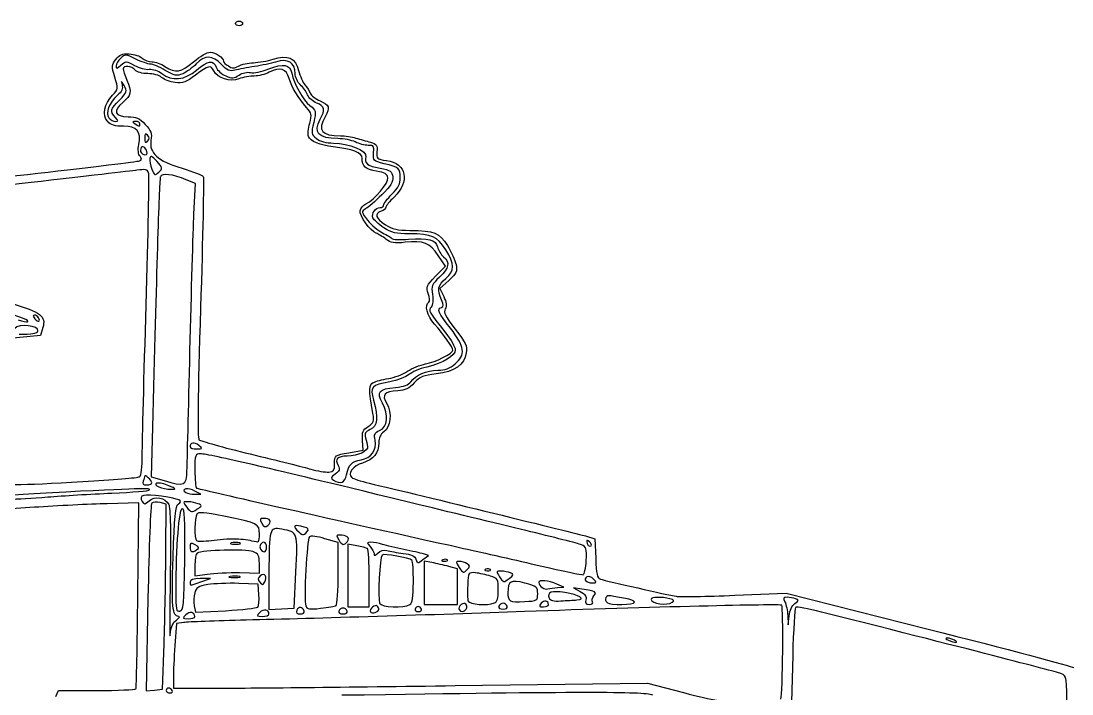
# Model space of a CAD drawing. Extents: x 10 to 184, y 190 to 292.
# Drawn here: x 146.9 to 170.92, y 208.63 to 223.99 of the extents above; entities that cross this region are included whole.
import ezdxf

# ---------------------------------------------------------------- set-up
doc = ezdxf.new("R2010")
doc.units = 0
doc.layers.add('Layer_1', color=7, linetype='CONTINUOUS')

msp = doc.modelspace()

# ---------------------------------------------------------------- linework, layer by layer
at = {"layer": 'Layer_1', "color": 7}
for points in [[(151.8017, 223.940231)], [(149.61808, 221.647341)], [(149.79268, 221.385321)], [(150.00569, 220.791521)], [(146.94908, 217.205311)], [(147.30008, 217.221311)], [(150.96113, 214.303871)], [(150.69307, 213.730651)], [(148.31227, 213.478431)], [(149.89104, 213.451041)], [(150.28045, 213.382951)], [(147.51622, 213.127481)], [(150.94854, 212.973111)], [(152.58953, 212.590361)], [(153.43396, 212.331951)], [(151.89722, 212.075941)], [(150.92204, 211.924191)], [(152.51149, 211.983731)], [(150.64275, 211.697421)], [(157.09728, 211.602551)], [(159.81608, 211.673891)], [(158.08816, 211.392901)], [(152.48227, 211.331601)], [(159.98032, 211.253001)], [(158.70776, 210.918491)], [(154.102, 210.650401)], [(155.78505, 210.670771)], [(157.72055, 210.706311)], [(158.0117, 210.632231)], [(158.95342, 210.669911)], [(159.60582, 210.775471)], [(159.96191, 210.730131)], [(160.9188, 210.725111)], [(161.78323, 210.721171)], [(164.58212, 210.693241)], [(153.37242, 210.519941)], [(154.35398, 210.522941)], [(155.07735, 210.560631)], [(156.04954, 210.568011)], [(150.45208, 210.316831)], [(168.23422, 209.853751)], [(150.35505, 208.707391)]]:
    msp.add_lwpolyline(points, close=True, dxfattribs=at)
for points in [[(149.05291, 221.801801), (149.05322, 221.801771)], [(149.78058, 220.978631), (149.78098, 220.978581)], [(150.8531, 219.586011), (150.886, 220.282311), (150.67826, 220.369111)], [(156.37389, 218.165981), (156.6018, 218.398441), (156.43687, 218.644111)], [(156.67486, 218.069711), (156.47304, 217.884811), (156.56064, 217.701191)], [(147.40052, 216.995821), (147.34892, 216.815101), (146.87541, 216.767801), (146.40189, 216.720501), (146.37209, 216.494861)], [(149.91245, 215.009821), (149.87615, 213.586651), (150.17023, 213.500251)], [(154.39492, 214.138511), (154.72248, 214.195611), (154.70608, 214.419111)], [(154.06779, 213.892501), (154.06737, 213.892421)], [(154.34227, 213.634951), (154.3423, 213.635191)], [(150.87368, 213.187431), (151.01016, 213.188431), (150.87643, 213.262631)], [(147.20652, 212.891421), (146.26087, 212.829421), (146.22287, 212.181651)], [(149.57044, 210.891401), (149.59104, 212.993221), (148.8716, 212.973321)], [(150.21141, 211.886391), (150.21841, 212.963561), (150.07793, 212.998861)], [(151.77491, 212.174531), (151.77446, 212.174041)], [(154.14925, 211.382221), (154.14925, 212.084831), (153.84171, 212.174231)], [(154.36203, 212.113811), (154.36234, 212.113841)], [(159.79883, 212.238231), (160.0172, 212.174331), (160.033, 211.726931)], [(159.89151, 212.104541), (159.89152, 212.104741)], [(154.57189, 212.011791), (154.36759, 212.050091), (154.36759, 211.334301), (154.36759, 210.618521), (154.61326, 210.618521), (154.85892, 210.618521), (154.85896, 211.270431)], [(156.08594, 211.697421), (156.21375, 211.792721), (156.0959, 211.827341)], [(151.8973, 211.400791), (152.34769, 211.390791), (152.34769, 211.606411)], [(156.29203, 211.628321), (156.1146, 211.664421), (156.1146, 211.168751), (156.1146, 210.673071), (156.49675, 210.673071), (156.8789, 210.673071), (156.8789, 211.080481)], [(156.64581, 211.688741), (156.64574, 211.689041)], [(150.87369, 211.568581), (150.87369, 211.324261), (151.1603, 211.367061)], [(151.89731, 211.400361), (151.8973, 211.400791)], [(152.56681, 211.366371), (152.56606, 210.558271), (152.85267, 210.574771), (153.13929, 210.591271), (153.18193, 211.406511)], [(156.8789, 211.080481), (156.8789, 211.487821), (156.67418, 211.540021)], [(157.62848, 211.470311), (157.62842, 211.470611)], [(151.01016, 211.188751), (151.22854, 211.265751), (150.99652, 211.263751)], [(151.01016, 211.188951), (151.01016, 211.188751)], [(152.33755, 210.897691), (152.32035, 211.137131), (151.87509, 211.152931)], [(151.89794, 211.311291), (151.89794, 211.311391)], [(159.16262, 211.059961), (159.30828, 211.063961), (159.14451, 211.138961)], [(159.16262, 211.059471), (159.16262, 211.059961)], [(159.71771, 211.021841), (159.52664, 211.052341), (159.68197, 210.967441)], [(163.21088, 210.881391), (164.38462, 210.928691), (167.6329, 210.108671)], [(149.8024, 210.818311), (149.7641, 208.699201), (149.95029, 208.717001), (150.13649, 208.734801), (150.17051, 209.771961)], [(150.86013, 210.644161), (150.88893, 210.493571), (151.57592, 210.530271)], [(150.87365, 210.397421), (150.87368, 210.397321)], [(152.30855, 210.612671), (152.30905, 210.612611)], [(152.56603, 210.452041), (152.56606, 210.451941)], [(157.06999, 210.563821), (157.06998, 210.564011)], [(164.42195, 210.417821), (164.43095, 210.209511), (164.45235, 210.413411)], [(150.62246, 210.259801), (150.45314, 210.234001), (150.41774, 209.735231)], [(164.53497, 209.503751), (164.50607, 208.438071), (164.64945, 208.383571)], [(150.38234, 208.999181), (150.38234, 208.761891), (151.40595, 208.761031)], [(147.69665, 208.568941), (147.75985, 208.707621), (148.63128, 208.707621)], [(156.8243, 208.819231), (161.21903, 208.878231), (162.03792, 208.661921)]]:
    msp.add_lwpolyline(points, dxfattribs=at)
for points in [[(151.8017, 223.940231), (151.8017, 223.970231), (151.8385, 223.994831), (151.8836, 223.994831)], [(151.8836, 223.885631), (151.8386, 223.885631), (151.8017, 223.910231), (151.8017, 223.940231)], [(151.8836, 223.994831), (151.9286, 223.994831), (151.9655, 223.970231), (151.9655, 223.940231)], [(151.9655, 223.940231), (151.9655, 223.910231), (151.9287, 223.885631), (151.8836, 223.885631)], [(149.045, 222.714221), (148.9686, 222.965821), (148.97, 222.992791), (149.066, 223.120201)], [(149.066, 223.120201), (149.1481, 223.229201), (149.21022, 223.254061), (149.37439, 223.243671)], [(149.17867, 223.145481), (149.12007, 223.092381), (149.07207, 223.012161), (149.07207, 222.967121)], [(149.52346, 223.126681), (149.29524, 223.237161), (149.2808, 223.237951), (149.17867, 223.145481)], [(149.37439, 223.243671), (149.48745, 223.236671), (149.62098, 223.193471), (149.67113, 223.148171)], [(149.85753, 223.011371), (149.80483, 223.011371), (149.65447, 223.063271), (149.52346, 223.126681)], [(149.67113, 223.148171), (149.72133, 223.102771), (149.8218, 223.065471), (149.8945, 223.065271)], [(150.84558, 223.065631), (150.98681, 223.187871), (151.15479, 223.284001), (151.22715, 223.284001)], [(151.48002, 223.005161), (151.27934, 223.219981), (151.10372, 223.223111), (150.90473, 223.015361)], [(150.91343, 222.874721), (151.1744, 223.098101), (151.29437, 223.114991), (151.36173, 222.937821)], [(151.22715, 223.284001), (151.34815, 223.284001), (151.52799, 223.158981), (151.52799, 223.074861)], [(152.2104, 223.043781), (152.3305, 223.047781), (152.53264, 223.084081), (152.65959, 223.124081)], [(152.65959, 223.124081), (152.99888, 223.230981), (153.17241, 223.154281), (153.24516, 222.865321)], [(153.1657, 222.787871), (153.1637, 223.052521), (153.00722, 223.147881), (152.71927, 223.059151)], [(149.07207, 222.967121), (149.07207, 222.900621), (149.09317, 222.904321), (149.18399, 222.986521)], [(149.18399, 222.986521), (149.29306, 223.085221), (149.3009, 223.085121), (149.4912, 222.982521)], [(149.50929, 222.875131), (149.43229, 222.967931), (149.23633, 222.986281), (149.23633, 222.900631)], [(149.23633, 222.900631), (149.23633, 222.869631), (149.27323, 222.756081), (149.31823, 222.648291)], [(149.4912, 222.982521), (149.5986, 222.924721), (149.75205, 222.884221), (149.8322, 222.892621)], [(149.79829, 222.793231), (149.66841, 222.793231), (149.54922, 222.827031), (149.50929, 222.875131)], [(149.8322, 222.892621), (149.9162, 222.901621), (150.0383, 222.860421), (150.12048, 222.795821)], [(150.19658, 222.868861), (150.06284, 222.947261), (149.91026, 223.011371), (149.85753, 223.011371)], [(149.8945, 223.065271), (149.9672, 223.065071), (150.10038, 223.016071), (150.19046, 222.956441)], [(150.12048, 222.795821), (150.34922, 222.615891), (150.64545, 222.645381), (150.91343, 222.874721)], [(150.19046, 222.956441), (150.42892, 222.798521), (150.56272, 222.820821), (150.84558, 223.065631)], [(150.90473, 223.015361), (150.82053, 222.927461), (150.68145, 222.826491), (150.59569, 222.790961)], [(151.30685, 222.855311), (151.23155, 222.995961), (151.18518, 222.985371), (150.89031, 222.760311)], [(151.36173, 222.937821), (151.38853, 222.867421), (151.486, 222.778541), (151.57842, 222.740251)], [(151.78853, 222.872111), (151.66576, 222.841811), (151.61033, 222.866111), (151.48002, 223.005161)], [(151.52799, 223.074861), (151.52799, 223.054161), (151.57769, 223.006261), (151.63843, 222.968321)], [(151.63843, 222.968321), (151.72703, 222.912921), (151.77289, 222.912821), (151.87045, 222.967781)], [(152.23845, 222.956311), (152.07331, 222.930311), (151.87085, 222.892411), (151.78853, 222.872111)], [(151.87045, 222.967781), (151.93735, 223.005381), (152.09029, 223.039581), (152.2104, 223.043781)], [(152.14592, 222.817951), (152.21722, 222.800051), (152.39829, 222.835951), (152.56189, 222.900451)], [(152.71927, 223.059151), (152.61997, 223.028551), (152.4036, 222.982251), (152.23845, 222.956311)], [(152.56189, 222.900451), (152.89979, 223.033641), (153.04526, 223.006631), (153.08738, 222.802951)], [(153.029, 222.684011), (152.963, 222.908601), (152.82104, 222.952121), (152.5729, 222.823801)], [(148.9908, 222.302801), (149.12434, 222.442191), (149.12531, 222.449521), (149.045, 222.714221)], [(149.25733, 222.520831), (149.18533, 222.642661), (149.18023, 222.644361), (149.20923, 222.536731)], [(149.31823, 222.648291), (149.43461, 222.369761), (149.42231, 222.301031), (149.22683, 222.137871)], [(150.11492, 222.706731), (150.06082, 222.755731), (149.92341, 222.793231), (149.79829, 222.793231)], [(150.42157, 222.591901), (150.30549, 222.607501), (150.1675, 222.659101), (150.11492, 222.706731)], [(150.59569, 222.790961), (150.45916, 222.734361), (150.4095, 222.744061), (150.19658, 222.868861)], [(150.89031, 222.760311), (150.66914, 222.591481), (150.60269, 222.567611), (150.42157, 222.591901)], [(151.87991, 222.675101), (151.67331, 222.600401), (151.39673, 222.687401), (151.30685, 222.855311)], [(151.57842, 222.740251), (151.72163, 222.680951), (151.76667, 222.683851), (151.88304, 222.760151)], [(152.23187, 222.738601), (152.13497, 222.738601), (151.97654, 222.710001), (151.87991, 222.675101)], [(151.88304, 222.760151), (151.96314, 222.812651), (152.0718, 222.836551), (152.14592, 222.817951)], [(152.5729, 222.823801), (152.4823, 222.776901), (152.32882, 222.738601), (152.23187, 222.738601)], [(153.42651, 222.021851), (153.23264, 222.235191), (153.09203, 222.469411), (153.029, 222.684011)], [(153.08738, 222.802951), (153.13708, 222.562701), (153.34746, 222.189621), (153.50405, 222.064121)], [(153.28198, 222.542201), (153.21848, 222.599401), (153.16616, 222.709951), (153.1657, 222.787871)], [(153.24516, 222.865321), (153.27656, 222.740581), (153.34156, 222.593371), (153.3895, 222.538201)], [(149.20923, 222.536731), (149.23263, 222.450231), (149.20323, 222.382851), (149.1063, 222.298321)], [(149.15042, 222.190971), (149.32805, 222.374161), (149.33369, 222.391541), (149.25733, 222.520831)], [(153.44629, 222.310431), (153.41939, 222.380731), (153.34548, 222.485001), (153.28198, 222.542201)], [(153.3895, 222.538201), (153.4375, 222.483001), (153.49168, 222.395671), (153.50995, 222.344071)], [(148.88153, 221.699311), (148.75523, 221.838871), (148.80393, 222.107721), (148.9908, 222.302801)], [(149.1063, 222.298321), (148.91362, 222.130781), (148.82072, 221.889361), (148.90832, 221.783801)], [(149.05322, 221.801771), (148.92872, 221.939351), (148.93646, 221.970361), (149.15042, 222.190971)], [(153.6584, 222.121031), (153.5686, 222.154931), (153.47316, 222.240151), (153.44629, 222.310431)], [(153.50995, 222.344071), (153.52825, 222.292471), (153.63023, 222.213891), (153.73662, 222.169431)], [(153.73662, 222.169431), (153.94732, 222.081431), (153.96702, 222.017951), (153.84818, 221.810071)], [(149.22683, 222.137871), (148.99243, 221.942191), (149.04164, 221.810521), (149.34917, 221.810521)], [(153.49791, 221.659191), (153.55141, 221.857931), (153.54481, 221.891691), (153.42651, 222.021851)], [(153.50405, 222.064121), (153.64534, 221.950891), (153.64832, 221.937361), (153.58875, 221.680331)], [(153.7398, 221.755791), (153.85809, 221.962711), (153.8379, 222.053291), (153.6584, 222.121031)], [(149.24159, 221.591601), (149.04954, 221.591601), (148.95282, 221.620501), (148.88153, 221.699311)], [(148.90832, 221.783801), (148.94572, 221.738801), (149.01389, 221.702001), (149.05991, 221.702001)], [(149.05991, 221.702001), (149.13261, 221.702001), (149.13171, 221.715101), (149.05291, 221.801801)], [(149.34917, 221.810521), (149.53258, 221.810521), (149.60519, 221.777821), (149.73832, 221.635311)], [(149.52249, 221.701141), (149.44089, 221.700431), (149.43889, 221.693141), (149.50889, 221.647341)], [(149.61799, 221.647341), (149.61799, 221.677341), (149.57499, 221.701541), (149.52249, 221.701141)], [(153.58875, 221.680331), (153.53085, 221.430321), (153.53475, 221.407611), (153.65305, 221.311831)], [(154.13837, 221.309951), (153.69745, 221.309951), (153.56782, 221.454951), (153.7398, 221.755791)], [(153.84818, 221.810071), (153.67053, 221.499291), (153.76998, 221.375781), (154.19916, 221.374071)], [(149.59165, 221.172271), (149.64875, 221.476581), (149.55275, 221.591601), (149.24159, 221.591601)], [(149.50889, 221.647341), (149.61192, 221.580741), (149.61808, 221.580741), (149.61808, 221.647341)], [(149.79268, 221.385301), (149.74168, 221.436301), (149.72718, 221.421701), (149.72718, 221.319801)], [(149.73832, 221.635311), (149.87579, 221.488141), (149.89701, 221.429391), (149.87087, 221.268271)], [(153.46971, 221.359721), (153.45271, 221.403921), (153.46571, 221.538671), (153.49791, 221.659191)], [(149.72718, 221.319801), (149.72718, 221.217891), (149.74178, 221.203331), (149.79268, 221.254301)], [(149.79268, 221.254301), (149.84368, 221.305301), (149.84368, 221.334401), (149.79268, 221.385321)], [(149.87087, 221.268271), (149.82407, 220.980131), (150.02221, 220.803481), (150.58443, 220.631991)], [(154.03376, 221.123301), (153.73274, 221.156801), (153.51207, 221.249321), (153.46971, 221.359721)], [(153.65305, 221.311831), (153.73715, 221.243731), (153.86654, 221.209751), (154.0415, 221.209751)], [(154.0415, 221.209751), (154.39202, 221.209751), (154.82283, 221.027311), (154.78201, 220.896161)], [(154.54019, 221.232651), (154.45789, 221.275151), (154.27712, 221.309951), (154.13837, 221.309951)], [(154.19916, 221.374071), (154.30212, 221.373661), (154.46181, 221.350871), (154.55402, 221.323371)], [(154.83244, 221.155351), (154.75394, 221.155351), (154.62245, 221.190151), (154.54019, 221.232651)], [(154.55402, 221.323371), (154.64622, 221.295871), (154.79537, 221.251971), (154.88545, 221.225571)], [(154.88545, 221.225571), (155.02714, 221.184171), (155.04705, 221.155071), (155.0331, 221.010031)], [(149.62005, 220.905701), (149.58095, 220.952801), (149.56985, 221.056501), (149.59165, 221.172271)], [(149.64893, 221.107241), (149.62843, 221.074041), (149.62673, 221.022241), (149.64493, 220.992231)], [(149.64493, 220.992231), (149.68433, 220.928531), (149.7818, 220.918731), (149.78058, 220.978631)], [(149.78098, 220.978581), (149.77898, 221.075581), (149.68558, 221.166611), (149.64893, 221.107241)], [(154.69641, 220.860051), (154.69548, 220.987141), (154.47705, 221.073911), (154.03376, 221.123301)], [(154.95798, 220.978521), (154.97338, 221.137161), (154.95998, 221.155351), (154.83244, 221.155351)], [(155.19744, 220.737761), (154.95182, 220.798961), (154.94158, 220.809261), (154.95798, 220.978521)], [(155.0331, 221.010031), (155.0177, 220.850511), (155.0281, 220.840851), (155.25091, 220.811001)], [(143.55733, 220.114981), (145.54285, 220.316431), (149.50195, 220.766701), (149.60965, 220.803311)], [(149.60965, 220.803311), (149.66735, 220.822911), (149.66965, 220.845911), (149.62005, 220.905701)], [(149.84522, 220.855421), (149.83502, 220.805821), (149.85562, 220.695551), (149.89082, 220.610421)], [(150.00569, 220.791521), (149.89043, 220.916651), (149.86023, 220.928681), (149.84522, 220.855421)], [(150.05129, 220.546521), (150.14309, 220.633021), (150.14089, 220.644721), (150.00569, 220.791521)], [(155.02709, 220.566031), (154.77116, 220.609531), (154.69777, 220.674761), (154.69641, 220.860051)], [(154.78201, 220.896161), (154.73581, 220.747841), (154.80841, 220.688681), (155.10454, 220.633131)], [(155.56866, 220.416941), (155.56866, 220.630891), (155.54526, 220.651071), (155.19744, 220.737761)], [(155.25091, 220.811001), (155.71262, 220.749101), (155.80055, 220.324151), (155.42416, 219.973781)], [(149.54926, 220.588181), (149.42199, 220.569881), (148.33588, 220.443861), (147.13567, 220.308241)], [(149.81576, 220.530081), (149.78756, 220.603681), (149.73536, 220.615081), (149.54926, 220.588181)], [(149.76086, 217.507721), (149.81036, 219.119691), (149.83506, 220.479751), (149.81576, 220.530081)], [(149.89082, 220.610421), (149.95102, 220.465001), (149.96072, 220.461141), (150.05129, 220.546521)], [(150.67826, 220.369111), (150.36665, 220.499311), (150.11651, 220.528761), (150.0852, 220.438911)], [(150.58443, 220.631991), (150.83222, 220.556391), (151.04861, 220.472481), (151.0653, 220.445491)], [(155.2849, 220.413681), (155.2726, 220.498781), (155.2119, 220.534641), (155.02709, 220.566031)], [(155.10454, 220.633131), (155.34524, 220.588031), (155.37952, 220.564531), (155.39453, 220.434441)], [(147.13567, 220.308241), (143.67675, 219.917371), (143.04769, 219.839701), (142.91685, 219.787341)], [(150.0852, 220.438911), (150.0609, 220.369211), (150.0011, 218.489991), (149.91245, 215.009821)], [(151.0653, 220.445491), (151.082, 220.418491), (151.0542, 219.067561), (151.0036, 217.443431)], [(154.78318, 219.817351), (154.98461, 219.917771), (155.30206, 220.295091), (155.2849, 220.413681)], [(155.39453, 220.434441), (155.40793, 220.318391), (155.35443, 220.231101), (155.14364, 220.024991)], [(155.37759, 220.039831), (155.52119, 220.183441), (155.56866, 220.277121), (155.56866, 220.416941)], [(155.14364, 220.024991), (154.99629, 219.880921), (154.82934, 219.736041), (154.77264, 219.703051)], [(155.18651, 219.792351), (155.18651, 219.823351), (155.27251, 219.934741), (155.37759, 220.039831)], [(154.65061, 219.663781), (154.66081, 219.716981), (154.72051, 219.786111), (154.78318, 219.817351)], [(155.11131, 219.735951), (155.15271, 219.735951), (155.18651, 219.761351), (155.18651, 219.792351)], [(155.42416, 219.973781), (155.32304, 219.879681), (155.2403, 219.776901), (155.2403, 219.745441)], [(150.7618, 216.460331), (150.7939, 217.796491), (150.835, 219.203051), (150.8531, 219.586011)], [(155.01526, 219.149541), (154.88081, 219.198441), (154.6293, 219.553151), (154.65061, 219.663781)], [(154.77264, 219.703051), (154.67414, 219.645751), (154.67624, 219.634351), (154.82014, 219.445681)], [(154.944, 219.501741), (154.9062, 219.600341), (155.0031, 219.735951), (155.11131, 219.735951)], [(155.13112, 219.653541), (154.96444, 219.600641), (155.00017, 219.484901), (155.22662, 219.344081)], [(155.2403, 219.745441), (155.2403, 219.713941), (155.1912, 219.672641), (155.13112, 219.653541)], [(154.82014, 219.445681), (154.90294, 219.337121), (155.05648, 219.207591), (155.16135, 219.157831)], [(155.18944, 219.276451), (155.07223, 219.354051), (154.96178, 219.455391), (154.944, 219.501741)], [(155.78231, 219.135421), (155.46535, 219.135421), (155.36729, 219.158721), (155.18944, 219.276451)], [(155.22662, 219.344081), (155.38404, 219.246181), (155.51332, 219.216051), (155.78619, 219.213551)], [(155.24021, 219.013061), (155.16591, 219.070161), (155.06463, 219.131581), (155.01526, 219.149541)], [(155.16135, 219.157831), (155.26621, 219.108031), (155.36361, 219.048581), (155.37779, 219.025631)], [(155.75437, 219.012031), (156.20917, 219.048531), (156.37711, 219.005031), (156.41889, 218.838111)], [(156.60636, 218.771061), (156.41126, 219.078741), (156.28305, 219.135421), (155.78231, 219.135421)], [(155.78619, 219.213551), (156.35043, 219.208551), (156.46157, 219.163851), (156.64436, 218.869831)], [(155.67695, 218.941861), (155.43094, 218.915261), (155.3505, 218.928361), (155.24021, 219.013061)], [(155.37779, 219.025631), (155.39199, 219.002731), (155.56143, 218.996631), (155.75437, 219.012031)], [(156.43687, 218.644111), (156.24482, 218.930161), (156.0985, 218.987491), (155.67695, 218.941861)], [(156.41889, 218.838111), (156.43709, 218.765711), (156.49889, 218.664011), (156.5562, 218.612111)], [(156.64436, 218.869831), (156.73296, 218.727281), (156.8215, 218.530541), (156.84108, 218.432631)], [(156.5562, 218.612111), (156.7077, 218.475001), (156.68542, 218.361731), (156.4652, 218.149571)], [(156.60593, 218.117081), (156.81401, 218.292171), (156.81411, 218.443501), (156.60636, 218.771061)], [(156.84108, 218.432631), (156.87238, 218.275911), (156.85248, 218.232481), (156.67486, 218.069711)], [(156.20754, 217.770411), (156.14994, 217.923091), (156.16054, 217.948371), (156.37389, 218.165981)], [(156.4652, 218.149571), (156.28896, 217.979771), (156.27315, 217.940881), (156.30305, 217.750611)], [(156.50973, 217.627381), (156.40574, 217.855611), (156.42763, 217.967071), (156.60593, 218.117081)], [(156.21934, 217.576561), (156.24844, 217.594561), (156.24364, 217.674961), (156.20754, 217.770411)], [(156.30305, 217.750611), (156.32295, 217.623751), (156.31105, 217.509711), (156.27345, 217.464271)], [(156.50973, 217.456481), (156.56343, 217.474381), (156.56343, 217.509481), (156.50973, 217.627381)], [(156.56064, 217.701191), (156.62264, 217.571071), (156.63254, 217.489611), (156.59454, 217.421621)], [(146.94908, 217.205311), (146.84734, 217.249711), (146.5034, 217.366461), (146.18478, 217.464831)], [(146.67011, 217.552441), (147.35629, 217.343871), (147.4742, 217.254011), (147.40052, 216.995821)], [(149.67176, 214.102391), (149.67126, 214.363351), (149.71136, 215.895741), (149.76086, 217.507721)], [(151.0036, 217.443431), (150.9407, 215.427721), (150.9293, 214.472711), (150.9674, 214.434531)], [(156.3506, 217.074721), (156.17714, 217.271051), (156.11422, 217.511591), (156.21934, 217.576561)], [(156.27345, 217.464271), (156.20485, 217.381671), (156.21555, 217.362581), (156.60696, 216.869581)], [(156.71509, 216.979001), (156.42927, 217.347301), (156.39829, 217.419331), (156.50973, 217.456481)], [(156.59454, 217.421621), (156.55184, 217.345321), (156.59854, 217.251131), (156.82253, 216.961011)], [(146.8338, 217.168811), (147.06376, 217.093911), (147.14528, 217.119811), (146.94908, 217.205311)], [(147.20608, 217.279511), (147.16988, 217.279511), (147.17398, 217.248211), (147.21708, 217.196311)], [(147.30008, 217.221311), (147.28028, 217.253311), (147.23798, 217.279511), (147.20608, 217.279511)], [(147.21708, 217.196311), (147.29198, 217.106111), (147.35888, 217.126211), (147.30008, 217.221311)], [(147.28775, 216.917631), (147.33345, 217.036771), (146.82775, 217.091001), (146.76227, 216.973931)], [(146.85924, 216.842531), (147.14802, 216.842531), (147.26694, 216.863331), (147.28775, 216.917631)], [(156.76968, 216.479261), (156.77026, 216.541961), (156.57043, 216.825921), (156.3506, 217.074721)], [(156.60696, 216.869581), (156.72615, 216.719451), (156.82364, 216.547481), (156.8236, 216.487431)], [(156.82009, 216.164961), (157.06883, 216.374261), (157.04579, 216.552891), (156.71509, 216.979001)], [(156.82253, 216.961011), (157.06203, 216.650931), (157.10006, 216.569831), (157.07655, 216.419301)], [(150.693, 213.730691), (150.699, 213.895831), (150.7297, 215.124171), (150.7618, 216.460331)], [(156.14229, 216.163911), (156.37579, 216.205311), (156.76899, 216.402901), (156.76968, 216.479261)], [(156.8236, 216.487431), (156.82349, 216.347361), (156.55748, 216.186491), (156.17117, 216.092901)], [(157.07655, 216.419301), (157.03335, 216.142981), (156.80503, 215.982551), (156.39058, 215.937371)], [(155.73284, 215.997581), (155.83793, 216.067781), (156.02218, 216.142641), (156.14229, 216.163911)], [(156.42429, 216.023291), (156.58942, 216.023511), (156.69835, 216.062491), (156.82009, 216.164961)], [(155.2961, 215.831261), (155.43121, 215.852561), (155.62775, 215.927361), (155.73284, 215.997581)], [(155.76172, 215.920631), (155.70052, 215.865631), (155.50409, 215.792331), (155.32519, 215.757761)], [(156.17117, 216.092901), (156.00716, 216.053201), (155.82291, 215.975651), (155.76172, 215.920631)], [(155.8064, 215.755941), (155.91506, 215.911071), (156.17357, 216.022921), (156.42429, 216.023291)], [(156.39058, 215.937371), (156.09422, 215.905071), (156.0158, 215.873171), (155.88723, 215.732351)], [(154.94376, 215.032111), (154.84496, 215.592811), (154.84566, 215.685131), (154.94976, 215.739661)], [(155.32519, 215.757761), (154.90358, 215.676361), (154.87539, 215.644331), (154.95682, 215.339871)], [(154.94976, 215.739661), (155.00516, 215.768761), (155.16098, 215.809961), (155.2961, 215.831261)], [(155.45814, 215.629011), (155.64387, 215.646911), (155.75952, 215.689011), (155.8064, 215.755941)], [(155.88723, 215.732351), (155.77014, 215.604161), (155.68279, 215.562941), (155.50941, 215.554091)], [(155.16041, 215.270471), (155.02181, 215.525391), (155.07751, 215.592441), (155.45814, 215.629011)], [(155.50941, 215.554091), (155.20169, 215.538391), (155.13779, 215.463891), (155.25774, 215.260841)], [(154.95682, 215.339871), (155.06632, 214.930481), (155.04472, 214.740751), (154.88022, 214.665781)], [(155.09631, 214.645081), (155.28035, 214.728981), (155.30804, 214.998991), (155.16041, 215.270471)], [(155.25774, 215.260841), (155.38276, 215.049211), (155.34904, 214.716701), (155.19194, 214.612411)], [(154.83432, 214.737401), (154.96126, 214.820601), (154.97467, 214.856701), (154.94376, 215.032111)], [(154.70608, 214.419111), (154.69208, 214.609931), (154.71108, 214.656471), (154.83432, 214.737401)], [(154.88022, 214.665781), (154.76725, 214.614281), (154.74538, 214.575781), (154.77453, 214.479591)], [(154.77453, 214.479591), (154.79473, 214.412891), (154.81583, 214.322891), (154.82143, 214.279611)], [(154.99122, 214.420621), (154.96402, 214.556431), (154.98092, 214.592521), (155.09631, 214.645081)], [(155.19194, 214.612411), (155.11504, 214.561311), (155.07654, 214.478321), (155.07654, 214.363521)], [(150.96118, 214.303871), (150.85686, 214.382871), (150.7645, 214.368471), (150.7645, 214.273371)], [(150.7645, 214.273371), (150.7645, 214.245071), (150.832, 214.222771), (150.91463, 214.223771)], [(150.91463, 214.223771), (151.05688, 214.225771), (151.05932, 214.229771), (150.96113, 214.303871)], [(150.9674, 214.434531), (150.9982, 214.403731), (151.52408, 214.257621), (152.13611, 214.109761)], [(154.82143, 214.279611), (154.83533, 214.171561), (154.60036, 214.059821), (154.35712, 214.058851)], [(154.67025, 213.973241), (154.90587, 214.017441), (155.03567, 214.198361), (154.99122, 214.420621)], [(155.07654, 214.363521), (155.07654, 214.124681), (154.95844, 213.979551), (154.70143, 213.902551)], [(149.60886, 213.588501), (149.64976, 213.613701), (149.67226, 213.798481), (149.67176, 214.102391)], [(151.00426, 214.112681), (150.87909, 214.112681), (150.87368, 214.096981), (150.87368, 213.733751)], [(152.19165, 213.865111), (151.6104, 214.001271), (151.07607, 214.112681), (151.00426, 214.112681)], [(152.13611, 214.109761), (152.74814, 213.961901), (153.37173, 213.806191), (153.52186, 213.763751)], [(154.35712, 214.058851), (154.12559, 214.057921), (154.06532, 213.996351), (154.14684, 213.844031)], [(154.06737, 213.892421), (154.06737, 214.080691), (154.06837, 214.081651), (154.39492, 214.138511)], [(155.81434, 212.994521), (153.55454, 213.544461), (153.32535, 213.599541), (152.19165, 213.865111)], [(153.52186, 213.763751), (153.67199, 213.721251), (153.85624, 213.690351), (153.9313, 213.695051)], [(153.9313, 213.695051), (154.04898, 213.702051), (154.06779, 213.729551), (154.06779, 213.892501)], [(154.14684, 213.844031), (154.19344, 213.757031), (154.18114, 213.720721), (154.08114, 213.650291)], [(154.3423, 213.635191), (154.3937, 213.875441), (154.44812, 213.931561), (154.67025, 213.973241)], [(154.70143, 213.902551), (154.48619, 213.838051), (154.35548, 213.659441), (154.45695, 213.568461)], [(148.31228, 213.478441), (148.99032, 213.517241), (149.57378, 213.566841), (149.60886, 213.588501)], [(149.72721, 213.605311), (149.72721, 213.589111), (149.71231, 213.536911), (149.69411, 213.489441)], [(149.80911, 213.566911), (149.76411, 213.604311), (149.72721, 213.621611), (149.72721, 213.605311)], [(149.89101, 213.451041), (149.89101, 213.477341), (149.85411, 213.529541), (149.80911, 213.566911)], [(150.17023, 213.500251), (150.64137, 213.361831), (150.68091, 213.379251), (150.69307, 213.730651)], [(150.87368, 213.733751), (150.87368, 213.525341), (150.89208, 213.343681), (150.91468, 213.330061)], [(154.08114, 213.650291), (153.97672, 213.576791), (153.97049, 213.555691), (154.04004, 213.511411)], [(154.04004, 213.511411), (154.19975, 213.409571), (154.30311, 213.451811), (154.34227, 213.634951)], [(154.45695, 213.568461), (154.48245, 213.545561), (154.663, 213.489161), (154.85817, 213.443061)], [(146.27239, 213.444031), (146.30309, 213.386631), (146.88097, 213.396431), (148.31227, 213.478431)], [(149.83642, 213.287481), (149.83642, 213.331581), (149.81922, 213.331081), (147.92567, 213.240181)], [(148.97658, 213.215081), (149.44949, 213.234781), (149.83642, 213.267281), (149.83642, 213.287481)], [(149.69411, 213.489441), (149.67031, 213.427541), (149.69355, 213.403141), (149.77601, 213.403141)], [(149.77601, 213.403141), (149.83931, 213.403141), (149.89104, 213.424741), (149.89104, 213.451041)], [(150.00744, 213.441401), (149.88553, 213.411601), (150.14073, 213.300391), (150.32775, 213.301751)], [(150.2804, 213.383001), (150.1793, 213.427101), (150.05646, 213.453401), (150.00744, 213.441401)], [(150.32775, 213.301751), (150.45235, 213.302651), (150.44823, 213.309751), (150.28045, 213.382951)], [(150.87643, 213.262631), (150.72886, 213.344331), (150.53205, 213.316431), (150.66438, 213.232531)], [(150.91468, 213.330061), (150.94908, 213.309261), (153.67497, 212.694241), (157.01543, 211.953601)], [(154.85817, 213.443061), (156.02547, 213.167341), (159.61576, 212.291811), (159.79883, 212.238231)], [(146.34247, 213.123481), (146.22981, 213.062181), (146.77802, 213.064081), (147.51622, 213.127481)], [(147.92567, 213.240181), (147.09995, 213.200481), (146.38751, 213.147981), (146.34247, 213.123481)], [(147.51622, 213.127581), (147.84651, 213.155981), (148.50367, 213.195381), (148.97658, 213.215081)], [(150.11305, 213.143581), (149.70908, 213.206081), (149.57977, 213.170481), (149.67162, 213.021841)], [(149.67162, 213.021841), (149.71362, 212.953941), (149.73582, 212.956341), (149.8267, 213.038641)], [(149.8267, 213.038641), (149.95598, 213.155631), (150.19448, 213.112641), (150.27758, 212.957441)], [(150.49199, 212.965791), (150.61342, 213.040891), (150.53299, 213.078591), (150.11305, 213.143581)], [(150.66438, 213.232531), (150.70448, 213.207131), (150.79862, 213.186831), (150.87368, 213.187431)], [(148.8716, 212.973321), (148.47591, 212.962321), (147.72662, 212.925521), (147.20652, 212.891421)], [(149.8891, 212.985761), (149.8625, 212.959161), (149.8235, 211.983821), (149.8024, 210.818311)], [(150.07793, 212.998861), (150.00063, 213.018261), (149.91569, 213.012361), (149.8891, 212.985761)], [(150.27758, 212.957441), (150.31388, 212.889641), (150.32528, 212.299501), (150.30988, 211.284991)], [(150.3758, 211.754651), (150.4058, 212.675441), (150.43, 212.927461), (150.49199, 212.965791)], [(150.58295, 212.856801), (150.50415, 212.856801), (150.43765, 212.001421), (150.43718, 210.982991)], [(150.64275, 211.697421), (150.65485, 212.648051), (150.64375, 212.856801), (150.58295, 212.856801)], [(150.721, 213.017111), (150.59803, 213.021111), (150.59749, 213.018111), (150.6931, 212.891741)], [(150.6931, 212.891741), (150.7847, 212.770301), (150.79839, 212.767661), (150.92064, 212.847741)], [(150.94854, 212.973111), (150.89234, 212.995211), (150.78996, 213.015011), (150.721, 213.017111)], [(151.53206, 212.687481), (151.08238, 212.779181), (150.95347, 212.789161), (150.919, 212.734881)], [(150.92064, 212.847741), (151.04197, 212.927241), (151.04384, 212.935641), (150.94854, 212.973111)], [(158.4348, 212.360711), (157.80425, 212.512011), (156.62504, 212.797231), (155.81434, 212.994521)], [(150.919, 212.734881), (150.8664, 212.651981), (150.859, 212.180361), (150.91, 212.129831)], [(152.34769, 212.280971), (152.34769, 212.516381), (152.33159, 212.524421), (151.53206, 212.687481)], [(152.45173, 212.638761), (152.35963, 212.638761), (152.35263, 212.622261), (152.40413, 212.526041)], [(152.58954, 212.590361), (152.57304, 212.616961), (152.51104, 212.638761), (152.45173, 212.638761)], [(152.54193, 212.477641), (152.58453, 212.513041), (152.60593, 212.563741), (152.58953, 212.590361)], [(152.40413, 212.526041), (152.45213, 212.436341), (152.48023, 212.426441), (152.54193, 212.477641)], [(152.85997, 212.391051), (152.57234, 212.437451), (152.56778, 212.421451), (152.56681, 211.366371)], [(153.18193, 211.406511), (153.22993, 212.324091), (153.22743, 212.331841), (152.85997, 212.391051)], [(153.37241, 212.440351), (153.14908, 212.500151), (153.10577, 212.481851), (153.20748, 212.370451)], [(153.20748, 212.370451), (153.3251, 212.241631), (153.35482, 212.236581), (153.43396, 212.331951)], [(153.43401, 212.331911), (153.48341, 212.391411), (153.47051, 212.414111), (153.37241, 212.440351)], [(159.7068, 212.034521), (159.6377, 212.062621), (159.06534, 212.209411), (158.4348, 212.360711)], [(150.8811, 212.034391), (150.77983, 212.088591), (150.76454, 212.082191), (150.76454, 211.985691)], [(150.91, 212.129831), (150.9297, 212.110131), (151.08327, 212.112131), (151.2512, 212.134831)], [(151.2512, 212.134831), (151.41914, 212.157031), (151.65481, 212.174931), (151.77491, 212.174531)], [(151.70622, 212.075941), (151.65372, 212.062241), (151.69622, 212.050941), (151.80172, 212.050941)], [(151.8973, 212.075941), (151.8447, 212.089641), (151.75877, 212.089641), (151.70622, 212.075941)], [(151.77446, 212.174041), (151.89457, 212.173601), (152.07268, 212.153241), (152.17026, 212.128741)], [(151.80172, 212.050941), (151.90681, 212.050941), (151.9498, 212.062141), (151.89722, 212.075941)], [(152.17026, 212.128741), (152.34586, 212.084641), (152.34769, 212.086241), (152.34769, 212.280971)], [(152.51147, 211.983721), (152.51147, 212.098861), (152.43207, 212.130631), (152.37499, 212.038321)], [(153.49065, 212.219031), (153.43405, 212.161031), (153.359, 210.764891), (153.40585, 210.642701)], [(153.84171, 212.174231), (153.67256, 212.223431), (153.51458, 212.243531), (153.49065, 212.219031)], [(154.17162, 212.256691), (154.10742, 212.256691), (154.10572, 212.237491), (154.16162, 212.147511)], [(154.16162, 212.147511), (154.24222, 212.018451), (154.27789, 212.012461), (154.36203, 212.113811)], [(154.36234, 212.113841), (154.42794, 212.192841), (154.34274, 212.256691), (154.17162, 212.256691)], [(154.89695, 212.092801), (154.79432, 212.092801), (154.79312, 212.086801), (154.87785, 211.993001)], [(155.16473, 212.044101), (155.07763, 212.070901), (154.95717, 212.092801), (154.89695, 212.092801)], [(159.89152, 212.104741), (159.85232, 212.143941), (159.82692, 212.147141), (159.82692, 212.112741)], [(159.82692, 212.112741), (159.82692, 212.039841), (159.89152, 211.975301), (159.92791, 212.011741)], [(159.92791, 212.011741), (159.94341, 212.027241), (159.92705, 212.069041), (159.89151, 212.104541)], [(150.17051, 209.771961), (150.18911, 210.342451), (150.20751, 211.293951), (150.21141, 211.886391)], [(150.76454, 211.985691), (150.76454, 211.865221), (150.80444, 211.849641), (150.92204, 211.924191)], [(150.92659, 211.845611), (150.89749, 211.827611), (150.87369, 211.702961), (150.87369, 211.568581)], [(150.922, 211.924121), (150.9824, 211.962421), (150.9742, 211.984521), (150.8811, 212.034391)], [(152.19756, 211.881011), (152.04723, 211.940111), (151.03377, 211.911811), (150.92659, 211.845611)], [(152.34769, 211.606411), (152.34769, 211.790931), (152.32599, 211.830531), (152.19756, 211.881011)], [(152.37499, 212.038321), (152.33519, 211.973921), (152.38679, 211.874541), (152.46009, 211.874541)], [(152.46009, 211.874541), (152.48839, 211.874541), (152.51149, 211.923641), (152.51149, 211.983731)], [(154.81756, 211.947891), (154.79476, 211.961991), (154.68426, 211.990691), (154.57189, 212.011791)], [(154.85896, 211.270431), (154.85896, 211.628971), (154.84036, 211.933831), (154.81756, 211.947891)], [(154.87785, 211.993001), (154.92755, 211.938101), (154.96825, 211.862631), (154.96825, 211.825321)], [(154.96825, 211.825321), (154.96825, 211.780221), (154.99845, 211.787621), (155.05825, 211.847521)], [(155.05825, 211.847521), (155.11375, 211.903021), (155.19227, 211.924921), (155.26297, 211.904621)], [(155.83583, 211.679501), (155.77753, 211.738301), (155.19155, 211.842831), (155.15045, 211.801731)], [(155.65056, 211.928771), (155.4704, 211.965371), (155.25178, 212.017271), (155.16473, 212.044101)], [(155.26297, 211.904621), (155.32607, 211.886521), (155.49377, 211.856721), (155.63567, 211.838321)], [(155.63567, 211.838321), (155.82079, 211.814421), (155.90277, 211.776321), (155.9259, 211.703421)], [(156.0959, 211.827341), (156.0311, 211.846441), (155.83072, 211.892141), (155.65056, 211.928771)], [(157.01543, 211.953601), (157.46582, 211.853701), (158.25196, 211.674981), (158.76241, 211.556351)], [(159.81599, 211.673891), (159.83079, 211.953281), (159.81999, 211.988391), (159.7068, 212.034521)], [(150.50564, 210.399661), (150.3596, 210.399661), (150.33876, 210.617191), (150.3758, 211.754651)], [(150.53248, 210.519671), (150.61928, 210.536371), (150.62938, 210.643451), (150.64275, 211.697421)], [(155.15045, 211.801731), (155.09975, 211.751031), (155.05365, 210.813611), (155.09635, 210.702371)], [(155.86693, 211.183691), (155.86793, 211.438041), (155.85403, 211.661151), (155.83583, 211.679501)], [(155.9259, 211.703421), (155.9567, 211.606321), (155.9637, 211.606021), (156.08594, 211.697421)], [(156.67418, 211.540021), (156.56158, 211.568721), (156.38961, 211.608521), (156.29203, 211.628321)], [(156.54111, 211.693041), (156.49761, 211.675641), (156.51051, 211.662641), (156.57411, 211.660041)], [(156.64574, 211.689041), (156.62764, 211.707141), (156.58054, 211.709141), (156.54111, 211.693041)], [(156.57411, 211.660041), (156.63161, 211.658041), (156.66391, 211.670541), (156.64581, 211.688741)], [(156.91859, 211.655151), (156.82729, 211.655931), (156.82699, 211.648151), (156.91359, 211.516231)], [(157.09727, 211.602551), (157.05227, 211.631051), (156.97182, 211.654751), (156.91859, 211.655151)], [(157.09228, 211.463631), (157.16918, 211.540531), (157.16978, 211.556831), (157.09728, 211.602551)], [(159.74508, 211.352511), (159.77508, 211.358511), (159.80708, 211.503651), (159.81608, 211.673891)], [(160.033, 211.726931), (160.0459, 211.361091), (160.0658, 211.274271), (160.14219, 211.250691)], [(151.1603, 211.367061), (151.31794, 211.390661), (151.64959, 211.405561), (151.89731, 211.400361)], [(152.48227, 211.331601), (152.45847, 211.370001), (152.42207, 211.367601), (152.36945, 211.323601)], [(154.10205, 210.650431), (154.12805, 210.666531), (154.14925, 210.995781), (154.14925, 211.382221)], [(156.91359, 211.516231), (156.99749, 211.388261), (157.01249, 211.383821), (157.09228, 211.463631)], [(157.2883, 211.394201), (157.1264, 211.410001), (157.12433, 211.406801), (157.10777, 211.116411)], [(157.6295, 211.321701), (157.5319, 211.352801), (157.37838, 211.385401), (157.2883, 211.394201)], [(157.52378, 211.474611), (157.48018, 211.457211), (157.49318, 211.444211), (157.55678, 211.441611)], [(157.62842, 211.470611), (157.61032, 211.488711), (157.56322, 211.490711), (157.52378, 211.474611)], [(157.55678, 211.441611), (157.61428, 211.439611), (157.64658, 211.452111), (157.62848, 211.470311)], [(157.87396, 211.433801), (157.7544, 211.437801), (157.7531, 211.432801), (157.83836, 211.302621)], [(158.08817, 211.392901), (158.03857, 211.413301), (157.94221, 211.431701), (157.87396, 211.433801)], [(158.05256, 211.261721), (158.16214, 211.343721), (158.16672, 211.360521), (158.08816, 211.392901)], [(158.76241, 211.556351), (159.27285, 211.437721), (159.71505, 211.345991), (159.74508, 211.352511)], [(150.30988, 211.284991), (150.29678, 210.422781), (150.29678, 209.833571), (150.30989, 209.975631)], [(150.7645, 211.185951), (150.7645, 211.095351), (150.7433, 211.095051), (151.01016, 211.188951)], [(150.99652, 211.263751), (150.83659, 211.261751), (150.7645, 211.237951), (150.7645, 211.185951)], [(151.16914, 211.125031), (150.9508, 211.088431), (150.90223, 211.058031), (150.87013, 210.938041)], [(151.87509, 211.152931), (151.6302, 211.161931), (151.31252, 211.148931), (151.16914, 211.125031)], [(151.67956, 211.312391), (151.61166, 211.299291), (151.65436, 211.288191), (151.77446, 211.287591)], [(151.89794, 211.311391), (151.84574, 211.325091), (151.74747, 211.325591), (151.67956, 211.312391)], [(151.77446, 211.287591), (151.89457, 211.286981), (151.95013, 211.297691), (151.89794, 211.311291)], [(152.36945, 211.323601), (152.30875, 211.273201), (152.30595, 211.242001), (152.35655, 211.181021)], [(152.35655, 211.181021), (152.41245, 211.113721), (152.42795, 211.114721), (152.46937, 211.189021)], [(152.46937, 211.189021), (152.49577, 211.236221), (152.50157, 211.300351), (152.48227, 211.331601)], [(155.78503, 210.670731), (155.84463, 210.708431), (155.86543, 210.838891), (155.86693, 211.183691)], [(157.10777, 211.116411), (157.09877, 210.954851), (157.10377, 210.789021), (157.11967, 210.747911)], [(157.80693, 211.002301), (157.80693, 211.250911), (157.79693, 211.268261), (157.6295, 211.321701)], [(157.83836, 211.302621), (157.92386, 211.172151), (157.93106, 211.170771), (158.05256, 211.261721)], [(158.41639, 211.159681), (158.09005, 211.246981), (158.02779, 211.212181), (158.02619, 210.941721)], [(158.70776, 210.918491), (158.70776, 211.069691), (158.68616, 211.087551), (158.41639, 211.159681)], [(159.14451, 211.138961), (158.96226, 211.222361), (158.73506, 211.242521), (158.73506, 211.175161)], [(158.73506, 211.175161), (158.73506, 211.093261), (158.86825, 210.998001), (158.94271, 211.026571)], [(159.83127, 211.303871), (159.74237, 211.248971), (159.81487, 211.164701), (159.95102, 211.164701)], [(159.98034, 211.253071), (159.93174, 211.301671), (159.86466, 211.324571), (159.83127, 211.303871)], [(159.95102, 211.164701), (160.05944, 211.164701), (160.06174, 211.171701), (159.98032, 211.253001)], [(160.14219, 211.250691), (160.29149, 211.204591), (161.69332, 210.888051), (161.87335, 210.859791)], [(149.52624, 208.748621), (149.53914, 208.771121), (149.55904, 209.735391), (149.57044, 210.891401)], [(150.43718, 210.982991), (150.43696, 210.553571), (150.44738, 210.503301), (150.53248, 210.519671)], [(150.87013, 210.938041), (150.84903, 210.859241), (150.84473, 210.726991), (150.86013, 210.644161)], [(152.30905, 210.612611), (152.33415, 210.637711), (152.34695, 210.766001), (152.33755, 210.897691)], [(157.72063, 210.706271), (157.78283, 210.730171), (157.80693, 210.812941), (157.80693, 211.002301)], [(158.02619, 210.941721), (158.02519, 210.742281), (158.06469, 210.721111), (158.40533, 210.739171)], [(158.40533, 210.739171), (158.7012, 210.754871), (158.70776, 210.758771), (158.70776, 210.918491)], [(159.33099, 210.943241), (159.02364, 210.992941), (158.91705, 210.956041), (158.96996, 210.818171)], [(158.94271, 211.026571), (158.98351, 211.042271), (159.0825, 211.057071), (159.16262, 211.059471)], [(159.60582, 210.775451), (159.82754, 210.787151), (159.65872, 210.890211), (159.33099, 210.943241)], [(159.68197, 210.967441), (159.79251, 210.907041), (159.8294, 210.852371), (159.80991, 210.777851)], [(159.99212, 210.866011), (160.06612, 210.955111), (160.03902, 210.970481), (159.71771, 211.021841)], [(159.96192, 210.730171), (159.94252, 210.761471), (159.95592, 210.822671), (159.99212, 210.866011)], [(160.38649, 210.868271), (160.26783, 210.892571), (160.21463, 210.794871), (160.30009, 210.709411)], [(160.71405, 210.810171), (160.60145, 210.828271), (160.45405, 210.854471), (160.38649, 210.868271)], [(161.87335, 210.859791), (161.96345, 210.845691), (162.56532, 210.855791), (163.21088, 210.881391)], [(153.37244, 210.519941), (153.33874, 210.621031), (153.23808, 210.632491), (153.20232, 210.539341)], [(153.40585, 210.642701), (153.43625, 210.563401), (153.48845, 210.554701), (153.74827, 210.585201)], [(153.74827, 210.585201), (153.91686, 210.605001), (154.07604, 210.634301), (154.102, 210.650401)], [(155.04143, 210.636241), (154.99323, 210.684441), (154.85249, 210.564041), (154.88863, 210.505531)], [(155.07733, 210.560641), (155.07733, 210.582441), (155.06113, 210.616441), (155.04143, 210.636241)], [(155.09635, 210.702371), (155.13295, 210.606971), (155.64692, 210.583371), (155.78505, 210.670771)], [(155.97814, 210.626711), (155.94964, 210.626711), (155.91744, 210.600311), (155.90674, 210.568011)], [(156.04954, 210.568011), (156.03874, 210.600311), (156.00664, 210.626711), (155.97814, 210.626711)], [(156.95653, 210.669661), (156.91453, 210.634761), (156.89353, 210.584461), (156.91003, 210.557821)], [(157.06998, 210.564011), (157.12878, 210.659111), (157.04168, 210.740281), (156.95653, 210.669661)], [(157.11967, 210.747911), (157.14937, 210.670511), (157.55422, 210.642471), (157.72055, 210.706311)], [(157.8207, 210.632231), (157.8072, 210.591631), (157.8459, 210.564031), (157.9162, 210.564031)], [(157.9162, 210.700431), (157.8762, 210.700431), (157.8332, 210.669731), (157.8207, 210.632231)], [(158.0117, 210.632231), (157.9992, 210.669731), (157.9562, 210.700431), (157.9162, 210.700431)], [(157.9162, 210.564031), (157.9866, 210.564031), (158.02526, 210.591631), (158.0117, 210.632231)], [(164.28514, 210.654661), (164.25374, 210.686061), (161.23755, 210.611461), (158.40749, 210.509121)], [(158.78915, 210.699811), (158.73305, 210.632211), (158.74115, 210.618511), (158.83755, 210.618511)], [(158.95343, 210.669911), (158.95343, 210.764511), (158.85733, 210.781991), (158.78915, 210.699811)], [(158.83755, 210.618511), (158.90125, 210.618511), (158.95342, 210.641611), (158.95342, 210.669911)], [(158.96996, 210.818171), (158.99216, 210.760371), (159.06816, 210.741771), (159.23652, 210.752871)], [(159.23652, 210.752871), (159.36607, 210.760871), (159.53225, 210.771571), (159.60582, 210.775471)], [(159.80991, 210.777851), (159.78981, 210.700851), (159.81091, 210.673131), (159.88981, 210.673131)], [(159.88981, 210.673131), (159.95041, 210.673131), (159.98181, 210.697931), (159.96191, 210.730131)], [(160.30009, 210.709411), (160.35699, 210.652511), (160.9188, 210.666711), (160.9188, 210.725111)], [(160.91877, 210.725171), (160.91877, 210.753871), (160.82667, 210.792071), (160.71405, 210.810171)], [(161.72863, 210.801471), (161.53855, 210.852371), (161.30093, 210.844071), (161.30093, 210.786471)], [(161.30093, 210.786471), (161.30093, 210.692071), (161.66049, 210.643341), (161.78323, 210.721171)], [(161.78323, 210.721171), (161.83763, 210.755671), (161.82383, 210.775971), (161.72863, 210.801471)], [(164.26754, 208.513281), (164.30844, 208.619871), (164.32484, 210.614961), (164.28514, 210.654661)], [(164.40635, 210.837331), (164.31785, 210.837331), (164.30935, 210.819431), (164.35625, 210.731731)], [(164.35625, 210.731731), (164.38735, 210.673631), (164.41685, 210.532391), (164.42195, 210.417821)], [(164.60181, 210.803231), (164.55291, 210.821931), (164.46501, 210.837331), (164.40635, 210.837331)], [(164.45235, 210.413411), (164.46525, 210.536871), (164.51645, 210.647271), (164.58212, 210.693241)], [(164.58221, 210.693221), (164.67781, 210.760121), (164.68011, 210.773221), (164.60181, 210.803231)], [(165.19265, 210.499791), (164.886, 210.577291), (164.61907, 210.624671), (164.59947, 210.605071)], [(150.45204, 210.316761), (150.51714, 210.362361), (150.54124, 210.399661), (150.50564, 210.399661)], [(150.66567, 210.434321), (150.58427, 210.352921), (150.58897, 210.346021), (150.72547, 210.346021)], [(150.87368, 210.397321), (150.87368, 210.499181), (150.75216, 210.520781), (150.66567, 210.434321)], [(150.72547, 210.346021), (150.80697, 210.346021), (150.87365, 210.369121), (150.87365, 210.397421)], [(151.57592, 210.530271), (151.95376, 210.550471), (152.28344, 210.587571), (152.30855, 210.612671)], [(158.40749, 210.509121), (156.39436, 210.436321), (153.58442, 210.350491), (152.04742, 210.314801)], [(152.35805, 210.488941), (152.27665, 210.407541), (152.28135, 210.400641), (152.41785, 210.400641)], [(152.56606, 210.451941), (152.56606, 210.553811), (152.44454, 210.575411), (152.35805, 210.488941)], [(152.41785, 210.400641), (152.49935, 210.400641), (152.56603, 210.423741), (152.56603, 210.452041)], [(153.20232, 210.539341), (153.17972, 210.480341), (153.20332, 210.455141), (153.28202, 210.455141)], [(153.28202, 210.455141), (153.34422, 210.455141), (153.38443, 210.483941), (153.37242, 210.519941)], [(154.16298, 210.522941), (154.14948, 210.482341), (154.18818, 210.454741), (154.25848, 210.454741)], [(154.25848, 210.591141), (154.21848, 210.591141), (154.17548, 210.560441), (154.16298, 210.522941)], [(154.35398, 210.522941), (154.34148, 210.560441), (154.29848, 210.591141), (154.25848, 210.591141)], [(154.25848, 210.454741), (154.32888, 210.454741), (154.36755, 210.482341), (154.35398, 210.522941)], [(154.88863, 210.505531), (154.92063, 210.453631), (155.07735, 210.499531), (155.07735, 210.560631)], [(155.90674, 210.568011), (155.89594, 210.535711), (155.92814, 210.509311), (155.97814, 210.509311)], [(155.97814, 210.509311), (156.02814, 210.509311), (156.06034, 210.535711), (156.04954, 210.568011)], [(156.91003, 210.557821), (156.94983, 210.493421), (157.02821, 210.496421), (157.06999, 210.563821)], [(164.59947, 210.605071), (164.57987, 210.585471), (164.55087, 210.089881), (164.53497, 209.503751)], [(170.67721, 209.089101), (170.57532, 209.131801), (168.87577, 209.568961), (165.19265, 210.499791)], [(150.30989, 209.975631), (150.32699, 210.161151), (150.36709, 210.257271), (150.45208, 210.316831)], [(152.04742, 210.314801), (151.35682, 210.298801), (150.71559, 210.274001), (150.62246, 210.259801)], [(167.6329, 210.108671), (169.41945, 209.657651), (170.91542, 209.262521), (170.95728, 209.230601)], [(168.07044, 209.903651), (168.01644, 209.901651), (168.02574, 209.884651), (168.09774, 209.853751)], [(168.23422, 209.853751), (168.18922, 209.882851), (168.11548, 209.905351), (168.07044, 209.903651)], [(150.41774, 209.735231), (150.39824, 209.460901), (150.38234, 209.129681), (150.38234, 208.999181)], [(168.09774, 209.853751), (168.24782, 209.789251), (168.33402, 209.789251), (168.23422, 209.853751)], [(170.80005, 208.222001), (170.80005, 209.016151), (170.79705, 209.038961), (170.67721, 209.089101)], [(148.63128, 208.707621), (149.11057, 208.707621), (149.5133, 208.726021), (149.52624, 208.748621)], [(150.26995, 208.761991), (150.24165, 208.761991), (150.21855, 208.737391), (150.21855, 208.707391)], [(150.21855, 208.707391), (150.21855, 208.677391), (150.25685, 208.652791), (150.30365, 208.652791)], [(150.35505, 208.707391), (150.33645, 208.737391), (150.29815, 208.761991), (150.26995, 208.761991)], [(150.30365, 208.652791), (150.35045, 208.652791), (150.37355, 208.677391), (150.35505, 208.707391)], [(151.40595, 208.761031), (151.96894, 208.760541), (154.4072, 208.786731), (156.8243, 208.819231)], [(161.34187, 208.604551), (161.07137, 208.680651), (159.80416, 208.679451), (154.23115, 208.597551)], [(162.03792, 208.661921), (162.77319, 208.467691), (162.9273, 208.445031), (163.54703, 208.439961)]]:
    msp.add_open_spline(points, degree=3, dxfattribs=at)

doc.saveas('drawing.dxf')
